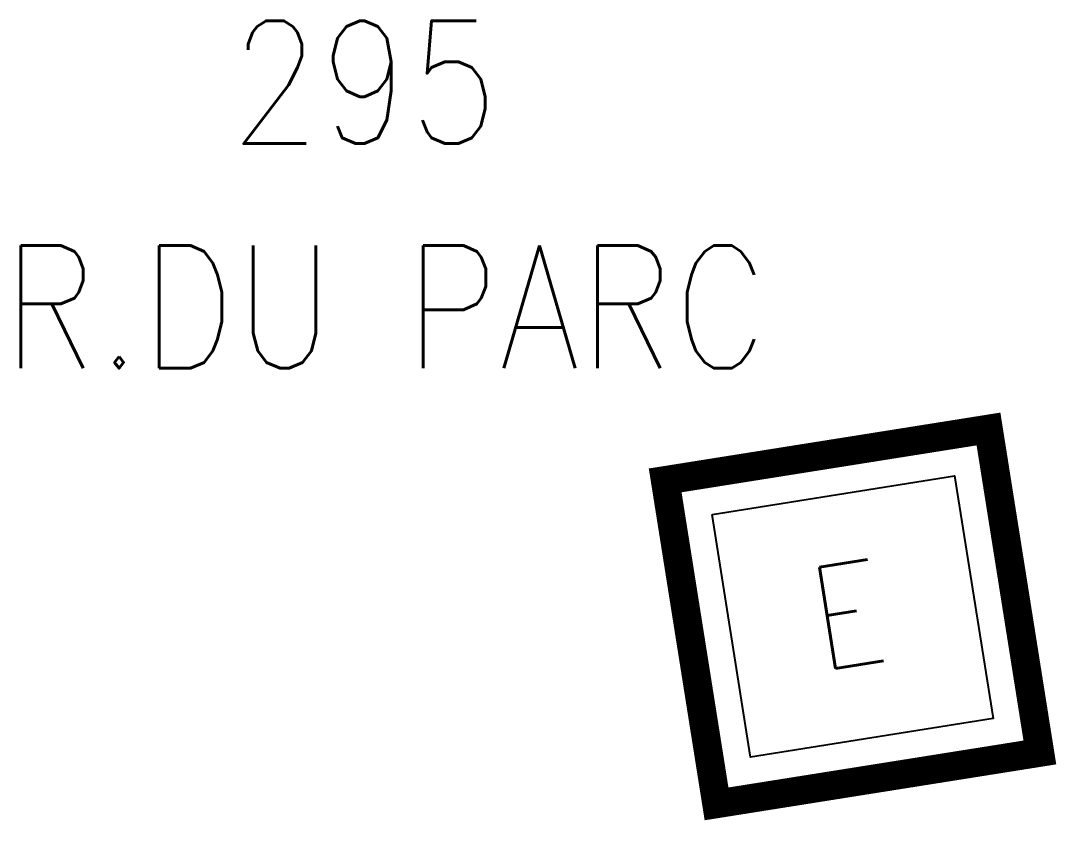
# Model space of a CAD drawing. Header units: millimetres. Extents: x 151036 to 151805, y 127119 to 127819.
# Drawn here: x 151200.44 to 151213.09, y 127622.1 to 127631.87 of the extents above; entities that cross this region are included whole.
import ezdxf
from ezdxf.enums import TextEntityAlignment as Align

# ---------------------------------------------------------------- set-up
doc = ezdxf.new("R2010")
doc.units = ezdxf.units.MM
doc.layers.add('M_200', color=7, linetype='CONTINUOUS')
doc.styles.add('M_ROMANS', font='ROMANS.shx', dxfattribs={"width": 0.75})
doc.styles.get("Standard").update_dxf_attribs({"font": 'romans.shx', "width": 0.85})

# ---------------------------------------------------------------- blocks, each defined once
blk = doc.blocks.new('*U9')
at = {"layer": 'M_200', "color": 0, "linetype": 'Continuous', "const_width": 0.35, "flags": 128}
blk.add_lwpolyline([(4, 4), (4, 0), (0, 0), (0, 4)], close=True, dxfattribs=at)
at = {"layer": 'M_200', "color": 0, "linetype": 'Continuous'}
blk.add_lwpolyline([(0.5, 3.5), (3.5, 3.5), (3.5, 0.5), (0.5, 0.5)], close=True, dxfattribs=at)
at = {"layer": 'M_200', "insert": (1.946, 2.031), "char_height": 1.255, "width": 2.00852, "attachment_point": 5}
blk.add_mtext('E', dxfattribs=at)
at = {"layer": 'M_200', "color": 0, "linetype": 'Continuous', "width": 0.85}
for tag, p in [('NUM', (2, 17.06)), ('NOM', (2, 10.649))]:
    blk.add_attdef(tag, text='', height=4, dxfattribs=at).set_placement(p, align=Align.MIDDLE)
at = {"layer": 'M_200', "color": 0, "linetype": 'Continuous', "style": 'M_ROMANS', "width": 0.75, "flags": 3}
for tag, p in [('DEF_LEG', (1.869, -2.994)), ('DEF_COUP', (1.869, -5.494)), ('DEF_TYPE', (1.869, -7.994))]:
    blk.add_attdef(tag, text='', height=1.2, dxfattribs=at).set_placement(p, align=Align.MIDDLE)

msp = doc.modelspace()

# ---------------------------------------------------------------- block references
at = {"layer": 'M_200'}
ref = msp.add_blockref('*U9', (151208.938, 127622.301), dxfattribs=dict(at, rotation=9.029171665962084))
ref.add_attrib('NUM', '295', dxfattribs={"color": 0, "linetype": 'Continuous', "height": 1.5, "width": 0.85}).set_placement((151204.636, 127631.115), align=Align.MIDDLE)
ref.add_attrib('NOM', 'R.DU PARC', dxfattribs={"color": 0, "linetype": 'Continuous', "height": 1.5, "width": 0.85}).set_placement((151204.889, 127628.37), align=Align.MIDDLE)

doc.saveas('drawing.dxf')
